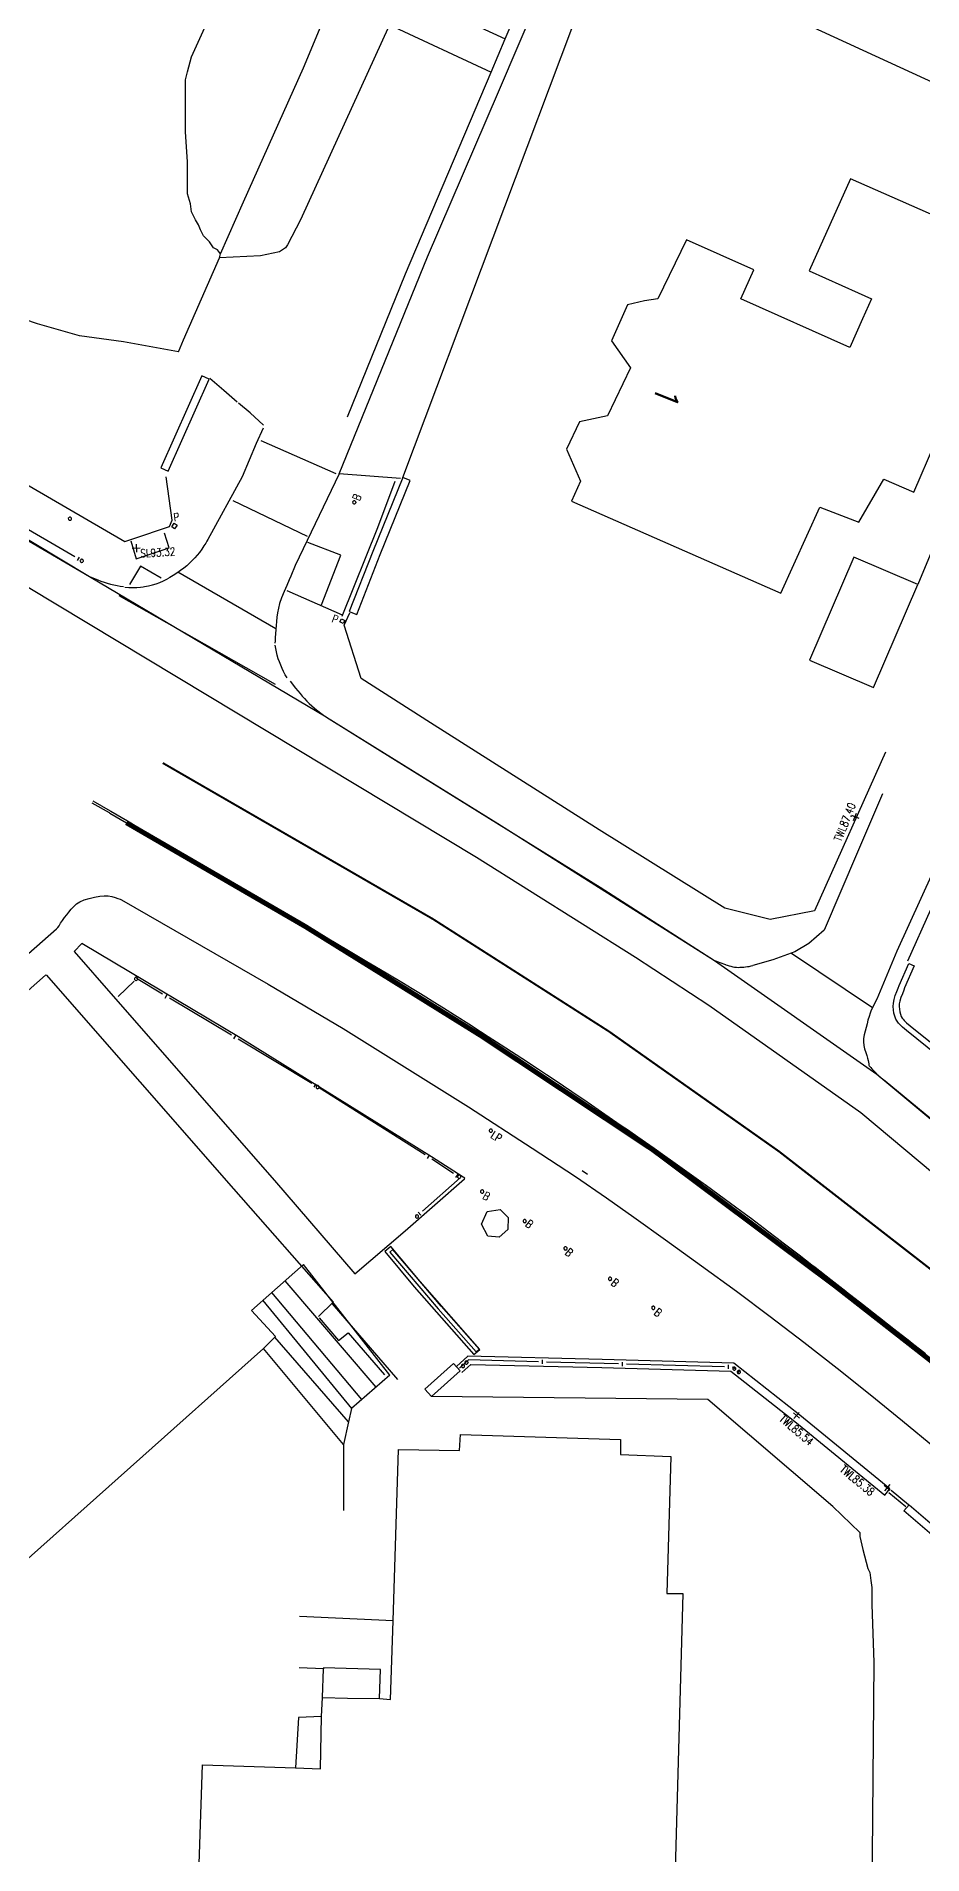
# Model space of a CAD drawing. Extents: x 427500 to 429848, y 434500 to 436505.
# Drawn here: x 429449.8 to 429494.1, y 434848.3 to 434939.2 of the extents above; entities that cross this region are included whole.
import ezdxf

# ---------------------------------------------------------------- set-up
doc = ezdxf.new("R2010")
doc.units = 0
doc.linetypes.add('1004', pattern=[6, 4, -2])
doc.layers.get('0').update_dxf_attribs({"color": 222})
for name, color, linetype in [('LPTIP_Ex_Base', 8, 'Continuous'), ('PRO-MARKINGS', 7, 'Continuous'), ('PROPOSED', 1, 'Continuous')]:
    doc.layers.add(name, color=color, linetype=linetype)
doc.styles.add('MtXpl_Romans', font='romans__.ttf')
doc.styles.get("Standard").update_dxf_attribs({"font": 'romans.shx'})

# ---------------------------------------------------------------- blocks, each defined once
blk = doc.blocks.new('FENCE_UP')
at = {"color": 0, "linetype": 'ByBlock', "flags": 128}
blk.add_lwpolyline([(0, 0.5), (0, -0.5)], dxfattribs=at)
blk = doc.blocks.new('CIRCL')
at = {"color": 0, "linetype": 'ByBlock', "flags": 128}
for points in [[(0.5, 0), (0.475, 0.154), (0.404, 0.293), (0.293, 0.404), (0.154, 0.475), (0, 0.5), (-0.154, 0.475), (-0.293, 0.404), (-0.404, 0.293), (-0.475, 0.154), (-0.5, 0), (-0.475, -0.154), (-0.404, -0.293), (-0.293, -0.404), (-0.154, -0.475), (0, -0.5), (0.154, -0.475), (0.293, -0.404), (0.404, -0.293), (0.475, -0.154)], [(0.5, 0), (0.475, -0.154)]]:
    blk.add_lwpolyline(points, dxfattribs=at)
blk = doc.blocks.new('SPOT')
at = {"color": 0, "linetype": 'ByBlock', "flags": 128}
for points in [[(-0.5, 0), (0.5, 0)], [(0, 0.5), (0, -0.5)]]:
    blk.add_lwpolyline(points, dxfattribs=at)

msp = doc.modelspace()

# ---------------------------------------------------------------- linework, layer by layer
at = {"layer": 'LPTIP_Ex_Base', "color": 251, "true_color": 0x636466}
for p, q in [((429457.6, 434938.15), (429466.05, 434956.75)), ((429463.2, 434937.6), (429466.35, 434945.2)), ((429468.164, 434917.13), (429478.4, 434944.35)), ((429500, 434934.4), (429478.4, 434944.35)), ((429472.95, 434936.4), (429476.15, 434943.9)), ((429473.28, 434939.04), (429475.35, 434943.9)), ((429468.23, 434941.38), (429473.28, 434939.04)), ((429467.49, 434939.74), (429463.05, 434930)), ((429467.49, 434939.74), (429472.58, 434937.38)), ((429472.58, 434937.38), (429473.28, 434939.04)), ((429457.4, 434937.4), (429457.6, 434938.15)), ((429457.3, 434937), (429457.4, 434937.4)), ((429457.3, 434934.4), (429457.3, 434937)), ((429460.2, 434930.9), (429463.2, 434937.6)), ((429468.3, 434927.3), (429472.58, 434937.38)), ((429469.4, 434928.15), (429472.95, 434936.4)), ((429457.4, 434932.9), (429457.3, 434934.4)), ((429457.4, 434931.3), (429457.4, 434932.9)), ((429490.54, 434932.059), (429488.479, 434927.446)), ((429498.389, 434928.593), (429490.54, 434932.059)), ((429457.55, 434930.8), (429457.4, 434931.3)), ((429457.6, 434930.4), (429457.55, 434930.8)), ((429459.05, 434928.3), (429460.2, 434930.9)), ((429457.8, 434930), (429457.6, 434930.4)), ((429457.95, 434929.75), (429457.8, 434930)), ((429458.05, 434929.5), (429457.95, 434929.75)), ((429463.05, 434930), (429462.4, 434928.75)), ((429458.2, 434929.2), (429458.05, 434929.5)), ((429458.5, 434928.9), (429458.2, 434929.2)), ((429458.7, 434928.6), (429458.5, 434928.9)), ((429462.4, 434928.75), (429462.3, 434928.6)), ((429482.349, 434929.003), (429480.9, 434926.05)), ((429485.7, 434927.506), (429482.349, 434929.003)), ((429457.2, 434924), (429459, 434928.1)), ((429458.9, 434928.5), (429458.7, 434928.6)), ((429459.05, 434928.3), (429458.9, 434928.5)), ((429459, 434928.1), (429459.05, 434928.3)), ((429461.05, 434928.2), (429459, 434928.1)), ((429462, 434928.4), (429461.05, 434928.2)), ((429462.3, 434928.6), (429462, 434928.4)), ((429464.975, 434917.311), (429469.4, 434928.15)), ((429465.4, 434920.15), (429468.3, 434927.3)), ((429485.051, 434926.053), (429485.7, 434927.506)), ((429488.479, 434927.446), (429490.927, 434926.352)), ((429480.9, 434926.05), (429480.25, 434925.95)), ((429490.498, 434923.619), (429485.051, 434926.053)), ((429490.927, 434926.352), (429491.588, 434926.057)), ((429491.588, 434926.057), (429491.143, 434925.062)), ((429449.9, 434924.8), (429447.7, 434925.55)), ((429479.4, 434925.75), (429478.6, 434923.95)), ((429480.25, 434925.95), (429479.4, 434925.75)), ((429491.143, 434925.062), (429490.498, 434923.619)), ((429452, 434924.2), (429449.9, 434924.8)), ((429454.2, 434923.9), (429452, 434924.2)), ((429456.95, 434923.4), (429454.2, 434923.9)), ((429456.95, 434923.4), (429457.2, 434924)), ((429478.6, 434923.95), (429479.55, 434922.6)), ((429479.55, 434922.6), (429478.4, 434920.2)), ((429493.7, 434916.4), (429495.8, 434921.25)), ((429477, 434919.9), (429476.35, 434918.55)), ((429478.4, 434920.2), (429477, 434919.9)), ((429476.35, 434918.55), (429477.05, 434916.95)), ((429468.164, 434917.13), (429468.164, 434917.13)), ((429468.164, 434917.13), (429468.164, 434917.13)), ((429477.05, 434916.95), (429476.6, 434915.95)), ((429490.95, 434914.9), (429492.2, 434917.05)), ((429492.2, 434917.05), (429493.7, 434916.4)), ((429476.6, 434915.95), (429487.05, 434911.35)), ((429487.05, 434911.35), (429489, 434915.65)), ((429489, 434915.65), (429490.95, 434914.9)), ((429495.525, 434915.66), (429493.896, 434911.784)), ((429490.696, 434913.153), (429488.493, 434908.004)), ((429493.896, 434911.784), (429490.696, 434913.153)), ((429491.693, 434906.635), (429493.896, 434911.784)), ((429488.493, 434908.004), (429491.693, 434906.635)), ((429477.4, 434882.3), (429477.12, 434882.47)), ((429463.2, 434877.8), (429460.6, 434875.5)), ((429462.27, 434876.98), (429466.82, 434871.66)), ((429467.52, 434872.26), (429463.2, 434877.8)), ((429461.16, 434875.99), (429465.6, 434870.6)), ((429466.12, 434871.05), (429461.61, 434876.39)), ((429460.6, 434875.5), (429461.8, 434874.2)), ((429461.8, 434874.2), (429461.76, 434874.16)), ((429461.2, 434873.6), (429438.55, 434853.4)), ((429461.76, 434874.16), (429461.2, 434873.6)), ((429465.2, 434868.8), (429461.2, 434873.6)), ((429465.45, 434869.94), (429461.76, 434874.16)), ((429467.52, 434872.26), (429465.6, 434870.6)), ((429465.6, 434870.6), (429465.45, 434869.94)), ((429483.4, 434871.05), (429469.589, 434871.196)), ((429489.65, 434865.7), (429483.4, 434871.05)), ((429483.4, 434871.05), (429483.4, 434871.05)), ((429465.45, 434869.94), (429465.2, 434868.8)), ((429465.2, 434868.8), (429465.2, 434865.5)), ((429471, 434868.5), (429471.05, 434869.3)), ((429471.05, 434869.3), (429479.05, 434869.05)), ((429479.05, 434869.05), (429479.05, 434868.3)), ((429467.676, 434859.984), (429467.95, 434868.55)), ((429467.95, 434868.55), (429471, 434868.5)), ((429479.05, 434868.3), (429481.55, 434868.2)), ((429481.55, 434868.2), (429481.35, 434861.35)), ((429489.65, 434865.7), (429491, 434864.4)), ((429491, 434864.4), (429491, 434864.2)), ((429491, 434864.2), (429491.15, 434863.55)), ((429491.15, 434863.55), (429491.4, 434862.6)), ((429491.4, 434862.6), (429491.5, 434862.4)), ((429491.5, 434862.4), (429491.55, 434862)), ((429491.55, 434862), (429491.6, 434861.65)), ((429491.6, 434861.65), (429491.6, 434860.8)), ((429482.15, 434861.35), (429481.311, 434830.919)), ((429481.35, 434861.35), (429482.15, 434861.35)), ((429491.6, 434860.8), (429491.7, 434857.9)), ((429467.676, 434859.984), (429463, 434860.201)), ((429467.55, 434856.05), (429467.676, 434859.984)), ((429491.7, 434857.9), (429491.6, 434845)), ((429464.197, 434857.597), (429462.992, 434857.639)), ((429464.15, 434856.15), (429464.197, 434857.597)), ((429464.198, 434857.641), (429464.197, 434857.597)), ((429467.046, 434857.55), (429464.198, 434857.641)), ((429467, 434856.1), (429467.046, 434857.55)), ((429464.1, 434855.2), (429464.15, 434856.15)), ((429464.15, 434856.15), (429465.403, 434856.128)), ((429465.403, 434856.128), (429467, 434856.1)), ((429467, 434856.1), (429467.55, 434856.05)), ((429462.95, 434855.15), (429462.8, 434852.65)), ((429464.1, 434855.2), (429462.95, 434855.15)), ((429464.05, 434852.6), (429464.1, 434855.2)), ((429457.6, 434836.8), (429458.15, 434852.8)), ((429458.15, 434852.8), (429462.8, 434852.65)), ((429462.8, 434852.65), (429464.05, 434852.6))]:
    msp.add_line(p, q, dxfattribs=at)
at = {"layer": 'LPTIP_Ex_Base', "color": 251, "true_color": 0x636466, "flags": 128}
for points in [[(429433.962, 434925.771), (429439.068, 434922.649), (429444.576, 434919.558), (429450.402, 434916.174), (429454.263, 434913.932), (429454.674, 434914.068), (429456.504, 434914.674), (429456.64, 434914.998), (429456.334, 434917.154)], [(429459.884, 434920.887), (429459.214, 434921.476), (429458.517, 434922.073)], [(429461.209, 434919.739), (429460.539, 434920.358), (429459.956, 434920.844)], [(429441.525, 434918.761), (429442.649, 434918.101), (429448.026, 434914.801), (429452.5, 434912.186), (429452.925, 434912.011), (429453.08, 434911.949), (429453.237, 434911.894), (429453.338, 434911.861), (429453.395, 434911.843), (429453.556, 434911.799), (429453.717, 434911.759), (429453.881, 434911.726), (429454.045, 434911.698), (429454.21, 434911.676)], [(429461.185, 434919.587), (429460.827, 434918.833), (429460.138, 434917.166), (429458.421, 434914.028), (429458.376, 434913.943), (429458.311, 434913.846), (429458.222, 434913.709), (429458.116, 434913.549), (429458, 434913.386), (429457.883, 434913.238), (429457.764, 434913.104), (429457.639, 434912.971), (429457.507, 434912.842), (429457.368, 434912.717), (429457.224, 434912.597), (429457.057, 434912.475), (429456.869, 434912.352), (429456.682, 434912.236), (429456.52, 434912.137), (429456.406, 434912.067)], [(429461.064, 434918.974), (429464.818, 434917.325)], [(429468.048, 434917.083), (429464.975, 434917.311), (429462.779, 434912.735), (429462.559, 434912.197), (429462.478, 434912.006), (429462.36, 434911.735), (429462.227, 434911.423), (429462.102, 434911.108), (429462.007, 434910.829), (429461.946, 434910.588), (429461.904, 434910.358), (429461.875, 434910.139), (429461.853, 434909.928), (429461.831, 434909.726), (429461.811, 434909.522), (429461.797, 434909.317), (429461.786, 434909.126), (429461.779, 434908.964), (429461.773, 434908.848)], [(429465.128, 434910.199), (429466.921, 434914.628), (429467.785, 434916.945)], [(429463.408, 434914.178), (429459.693, 434915.966)], [(429451.776, 434913.166), (429448.661, 434914.971)], [(429454.578, 434913.958), (429454.831, 434913.062), (429456.487, 434913.61), (429456.26, 434914.337)], [(429464.097, 434910.759), (429465.059, 434913.243), (429463.415, 434913.881)], [(429452.122, 434912.965), (429452.122, 434912.965)], [(429456.093, 434912.093), (429455.048, 434912.69), (429454.507, 434911.784)], [(429454.269, 434911.653), (429454.467, 434911.635), (429454.665, 434911.627), (429454.864, 434911.631), (429455.061, 434911.646), (429455.187, 434911.661), (429455.258, 434911.671), (429455.453, 434911.708), (429455.646, 434911.755), (429455.836, 434911.813), (429456.022, 434911.882), (429456.204, 434911.961), (429456.406, 434912.067)], [(429462.367, 434911.472), (429465.13, 434910.268)], [(429453.968, 434911.233), (429458.233, 434908.82), (429461.779, 434906.798)], [(429492.278, 434903.396), (429488.73, 434895.474), (429486.525, 434895.036), (429484.262, 434895.598), (429477.978, 434899.521), (429469.549, 434904.862), (429466.087, 434907.085), (429465.233, 434909.752), (429465.518, 434910.355)], [(429462.382, 434907.122), (429462.292, 434907.272), (429462.209, 434907.426), (429462.132, 434907.584), (429462.061, 434907.744), (429461.997, 434907.907), (429461.994, 434907.917), (429461.94, 434908.072), (429461.89, 434908.24), (429461.847, 434908.41), (429461.811, 434908.581), (429461.782, 434908.754)], [(429462.533, 434906.943), (429462.599, 434906.859), (429462.69, 434906.74), (429462.799, 434906.601), (429462.914, 434906.458), (429463.027, 434906.325), (429463.137, 434906.201), (429463.251, 434906.075), (429463.369, 434905.95), (429463.491, 434905.829), (429463.616, 434905.711), (429463.758, 434905.592), (429463.916, 434905.468), (429464.071, 434905.352), (429464.206, 434905.253), (429464.3, 434905.182), (429464.357, 434905.155), (429467.791, 434903.003), (429478.028, 434896.655), (429483.747, 434892.987), (429483.838, 434892.958), (429483.926, 434892.92), (429484.015, 434892.883), (429484.104, 434892.848), (429484.194, 434892.815), (429484.285, 434892.784), (429484.303, 434892.778), (429484.376, 434892.754), (429484.468, 434892.726), (429484.561, 434892.7), (429484.654, 434892.676), (429484.747, 434892.654), (429484.839, 434892.649), (429484.93, 434892.647), (429485.007, 434892.648), (429485.022, 434892.648), (429485.114, 434892.652), (429485.205, 434892.659), (429485.296, 434892.669), (429485.387, 434892.681), (429485.478, 434892.696), (429485.568, 434892.714), (429485.657, 434892.735)], [(429452.616, 434900.875), (429453.485, 434900.38), (429453.522, 434900.358), (429454.348, 434899.876), (429455.211, 434899.371), (429456.075, 434898.867), (429456.938, 434898.362), (429457.801, 434897.858), (429458.665, 434897.353), (429459.528, 434896.849), (429460.392, 434896.344), (429461.255, 434895.84), (429462.119, 434895.336), (429462.982, 434894.831), (429463.178, 434894.717), (429463.843, 434894.323), (429464.703, 434893.813), (429465.563, 434893.303), (429466.405, 434892.804), (429466.423, 434892.793), (429467.281, 434892.279), (429468.139, 434891.765), (429468.577, 434891.503), (429468.994, 434891.247), (429469.846, 434890.724), (429470.144, 434890.541), (429470.692, 434890.193), (429471.536, 434889.657), (429471.556, 434889.644), (429472.375, 434889.113), (429473.215, 434888.57), (429473.263, 434888.538), (429474.05, 434888.021), (429474.886, 434887.472), (429475.283, 434887.211), (429475.718, 434886.918), (429476.548, 434886.36), (429477.316, 434885.843), (429477.377, 434885.801), (429478.201, 434885.235), (429479.025, 434884.669), (429479.334, 434884.456), (429479.845, 434884.098), (429480.664, 434883.524), (429481.312, 434883.07), (429481.482, 434882.949), (429482.296, 434882.367), (429483.109, 434881.786), (429483.221, 434881.707), (429483.916, 434881.197), (429484.723, 434880.605), (429485.05, 434880.365), (429485.524, 434880.008), (429486.323, 434879.407), (429486.819, 434879.032), (429487.119, 434878.802), (429487.912, 434878.193), (429488.544, 434877.707), (429488.704, 434877.583), (429489.493, 434876.969), (429490.239, 434876.388), (429490.282, 434876.354), (429491.07, 434875.739), (429491.858, 434875.123), (429491.92, 434875.075), (429492.645, 434874.506), (429493.432, 434873.889), (429493.558, 434873.791), (429494.216, 434873.269)], [(429452.666, 434900.962), (429453.534, 434900.466), (429453.572, 434900.445), (429454.398, 434899.962), (429455.262, 434899.458), (429456.125, 434898.953), (429456.988, 434898.449), (429457.852, 434897.944), (429458.715, 434897.44), (429459.579, 434896.935), (429460.442, 434896.431), (429461.306, 434895.926), (429462.169, 434895.422), (429463.033, 434894.917), (429463.229, 434894.803), (429463.894, 434894.409), (429464.754, 434893.899), (429465.614, 434893.389), (429466.456, 434892.89), (429466.475, 434892.879), (429467.333, 434892.365), (429468.191, 434891.851), (429468.629, 434891.589), (429469.046, 434891.333), (429469.898, 434890.809), (429470.197, 434890.626), (429470.746, 434890.277), (429471.59, 434889.741), (429471.61, 434889.728), (429472.43, 434889.197), (429473.269, 434888.654), (429473.318, 434888.622), (429474.105, 434888.104), (429474.941, 434887.555), (429475.338, 434887.294), (429475.774, 434887.001), (429476.603, 434886.443), (429477.372, 434885.926), (429477.433, 434885.884), (429478.257, 434885.317), (429479.082, 434884.751), (429479.391, 434884.538), (429479.903, 434884.18), (429480.722, 434883.606), (429481.369, 434883.152), (429481.54, 434883.03), (429482.354, 434882.449), (429483.167, 434881.867), (429483.279, 434881.788), (429483.975, 434881.277), (429484.782, 434880.686), (429485.11, 434880.445), (429485.584, 434880.088), (429486.383, 434879.486), (429486.88, 434879.112), (429487.18, 434878.881), (429487.973, 434878.272), (429488.605, 434877.786), (429488.765, 434877.662), (429489.554, 434877.047), (429490.3, 434876.467), (429490.343, 434876.433), (429491.132, 434875.818), (429491.92, 434875.202), (429491.982, 434875.154), (429492.707, 434874.585), (429493.494, 434873.968), (429493.62, 434873.869), (429494.278, 434873.347)], [(429492.143, 434901.315), (429490.89, 434898.399), (429489.226, 434894.511), (429488.462, 434893.837), (429487.749, 434893.42), (429486.661, 434893.027), (429485.657, 434892.735)], [(429494.656, 434897.408), (429492.856, 434893.447), (429491.859, 434891.056)], [(429446.513, 434890.749), (429450.853, 434894.563), (429450.924, 434894.632), (429450.984, 434894.723), (429451.064, 434894.847), (429451.157, 434894.989), (429451.261, 434895.137), (429451.37, 434895.275), (429451.479, 434895.41), (429451.592, 434895.551), (429451.716, 434895.689), (429451.859, 434895.816), (429452.03, 434895.924), (429452.244, 434896.014), (429452.495, 434896.093), (429452.761, 434896.156), (429453.018, 434896.202), (429453.242, 434896.227), (429453.438, 434896.22), (429453.623, 434896.185), (429453.788, 434896.136), (429453.927, 434896.087), (429454.033, 434896.053), (429454.105, 434896.015), (429461.435, 434891.803), (429465.189, 434889.592), (429471.451, 434885.668), (429474.636, 434883.617), (429476.795, 434882.192), (429478.345, 434881.128), (429479.706, 434880.161), (429481.294, 434879.027), (429483.097, 434877.736), (429484.834, 434876.462), (429486.529, 434875.192), (429488.2, 434873.915), (429489.871, 434872.616), (429491.521, 434871.305), (429493.136, 434869.99), (429494.745, 434868.658)], [(429493.403, 434892.978), (429494.556, 434895.536)], [(429497.391, 434886.232), (429493.332, 434889.489), (429493.143, 434889.653), (429493.015, 434889.768), (429492.928, 434889.858), (429492.864, 434889.949), (429492.804, 434890.064), (429492.746, 434890.207), (429492.705, 434890.359), (429492.679, 434890.519), (429492.67, 434890.684), (429492.678, 434890.851), (429492.712, 434891.034), (429492.774, 434891.237), (429492.847, 434891.436), (429492.914, 434891.609), (429492.961, 434891.733), (429493.448, 434892.836), (429493.723, 434892.714), (429493.239, 434891.62), (429493.195, 434891.502), (429493.128, 434891.33), (429493.059, 434891.142), (429493.004, 434890.963), (429492.977, 434890.816), (429492.971, 434890.685), (429492.978, 434890.551), (429492.998, 434890.422), (429493.031, 434890.302), (429493.076, 434890.191), (429493.121, 434890.106), (429493.161, 434890.049), (429493.224, 434889.983), (429493.341, 434889.878), (429493.524, 434889.72), (429497.582, 434886.463)], [(429444.383, 434887.019), (429450.305, 434892.25), (429450.336, 434892.277), (429459.705, 434881.584), (429464.679, 434875.907), (429463.943, 434875.206)], [(429453.945, 434891.194), (429454.737, 434891.955)], [(429456.16, 434891.302), (429454.851, 434892.081)], [(429459.597, 434889.256), (429456.503, 434891.098)], [(429491.859, 434891.056), (429491.568, 434890.514), (429491.521, 434890.364), (429491.466, 434890.189), (429491.411, 434890.003), (429491.363, 434889.824), (429491.317, 434889.648), (429491.267, 434889.465), (429491.222, 434889.279), (429491.19, 434889.095), (429491.18, 434888.918), (429491.199, 434888.744), (429491.243, 434888.568), (429491.299, 434888.398), (429491.353, 434888.242), (429491.393, 434888.109), (429491.418, 434887.998), (429491.437, 434887.903), (429491.451, 434887.826), (429491.461, 434887.764), (429491.469, 434887.717), (429491.552, 434887.638)], [(429463.61, 434886.847), (429459.94, 434889.051), (429459.94, 434889.051)], [(429491.552, 434887.638), (429491.611, 434887.571), (429491.672, 434887.506), (429491.734, 434887.441), (429491.796, 434887.378), (429491.835, 434887.341), (429491.861, 434887.316), (429491.926, 434887.255), (429491.993, 434887.196), (429492.06, 434887.138), (429492.129, 434887.081), (429492.199, 434887.025), (429492.268, 434886.974), (429497.406, 434882.737), (429505.527, 434875.838), (429514.148, 434868.568), (429514.759, 434868.071), (429518.911, 434864.533), (429519.594, 434863.982)], [(429469.278, 434883.278), (429463.953, 434886.641), (429463.953, 434886.641)], [(429470.704, 434882.342), (429469.616, 434883.064), (429469.616, 434883.064)], [(429469.154, 434880.464), (429471.038, 434882.121), (429471.038, 434882.121)], [(429473.033, 434880.544), (429473.427, 434880.142), (429473.413, 434879.553), (429472.98, 434879.166), (429472.419, 434879.211), (429472.088, 434879.808), (429472.387, 434880.44)], [(429472.387, 434880.44), (429473.033, 434880.544)], [(429468.853, 434880.2), (429468.853, 434880.2)], [(429463.983, 434875.128), (429464.945, 434874.003), (429465.44, 434874.387), (429467.254, 434872.286)], [(429467.916, 434872.045), (429464.648, 434875.827)], [(429471.106, 434872.406), (429471.561, 434872.806), (429478.111, 434872.644), (429484.557, 434872.462), (429487.762, 434869.956), (429492.257, 434866.276), (429492.51, 434866.585), (429488.012, 434870.268), (429484.7, 434872.858), (429478.121, 434873.044), (429471.413, 434873.21), (429470.842, 434872.7)], [(429474.939, 434872.934), (429471.446, 434873.028), (429471.001, 434872.617)], [(429478.938, 434872.827), (429475.339, 434872.923)], [(429484.241, 434872.684), (429479.338, 434872.816), (429479.338, 434872.816)], [(429484.8, 434872.562), (429484.641, 434872.673), (429484.641, 434872.673)], [(429485.129, 434872.333), (429485.129, 434872.333)], [(429493.31, 434865.69), (429492.446, 434866.386)], [(429492.564, 434866.525), (429493.434, 434865.803)], [(429514.516, 434847.459), (429504.812, 434855.637), (429495.888, 434863.19), (429493.209, 434865.486), (429493.469, 434865.79), (429496.147, 434863.495), (429505.07, 434855.942), (429514.777, 434847.763)]]:
    msp.add_lwpolyline(points, dxfattribs=at)
for points in [[(429458.121, 434922.205), (429456.072, 434917.606), (429456.438, 434917.443), (429458.486, 434922.042)], [(429465.86, 434910.282), (429467.034, 434913.273), (429468.535, 434916.98), (429468.164, 434917.13), (429466.662, 434913.421), (429465.488, 434910.428)], [(429456.612, 434914.664), (429456.737, 434914.849), (429456.882, 434914.752), (429456.757, 434914.567)], [(429465.259, 434909.977), (429465.176, 434909.824), (429465.016, 434909.911), (429465.098, 434910.064)], [(429471.175, 434882.163), (429469.597, 434883.181), (429460.037, 434889.126), (429452.129, 434893.832), (429451.747, 434893.435), (429453.687, 434891.205), (429461.753, 434881.996), (429465.761, 434877.334), (429468.276, 434879.48), (429471.245, 434882.082), (429471.269, 434882.103)], [(429472.013, 434873.557), (429469.036, 434876.943), (429467.563, 434878.697), (429467.257, 434878.44), (429468.733, 434876.682), (429471.713, 434873.293)], [(429467.514, 434878.41), (429469.925, 434875.589), (429471.828, 434873.43), (429471.975, 434873.572), (429470.076, 434875.721), (429467.666, 434878.54)], [(429469.589, 434871.196), (429471.035, 434872.478), (429470.703, 434872.852), (429469.257, 434871.57)]]:
    msp.add_lwpolyline(points, close=True, dxfattribs=at)
at = {"layer": 'PRO-MARKINGS', "linetype": '1004', "const_width": 0.1, "flags": 128}
msp.add_lwpolyline([(429456.168, 434902.859), (429469.68, 434895.054, -0.034584), (429495.184, 434877.06), (429506.165, 434868.375), (429517.612, 434858.711), (429525.175, 434851.976), (429538.471, 434839.522, -0.021057), (429555, 434818.44, -0.021057)], format="xyb", dxfattribs=at)
at = {"layer": 'PRO-MARKINGS', "const_width": 0.25, "flags": 128}
msp.add_lwpolyline([(429454.348, 434899.876, -0.022677), (429480.664, 434883.524, -0.016474), (429507.444, 434862.592, -0.020012), (429526.681, 434845.859, -0.001973), (429538.458, 434834.521, -0.545134)], format="xyb", dxfattribs=at)
at = {"layer": 'PROPOSED', "flags": 128}
for points in [[(429442.649, 434918.101), (429452.5, 434912.186), (429464.329, 434905.168), (429464.357, 434905.155), (429472.91, 434899.829), (429483.747, 434892.987), (429491.861, 434887.316), (429501.466, 434879.288), (429509.837, 434872.203), (429518.911, 434864.533), (429524.572, 434859.58, 0.041453), (429526.702, 434858.007), (429532.891, 434854.186, -0.048976), (429535.379, 434852.292), (429544.375, 434843.931, -0.03943)], [(429543.047, 434842.394), (429534.216, 434850.648, 0.049692), (429531.695, 434852.574), (429525.511, 434856.392, -0.042721), (429523.319, 434858.019), (429518.301, 434862.455), (429502.093, 434876.131), (429491.054, 434885.383), (429483.462, 434890.74), (429479.796, 434893.145), (429471.847, 434898.135), (429446.405, 434913.45)]]:
    msp.add_lwpolyline(points, format="xyb", dxfattribs=at)
for points in [[(429461.815, 434909.559), (429456.926, 434912.389)], [(429487.585, 434893.36), (429491.633, 434890.634)]]:
    msp.add_lwpolyline(points, dxfattribs=at)

# ---------------------------------------------------------------- block references
at = {"layer": 'LPTIP_Ex_Base', "color": 251, "true_color": 0x636466}
for name, p, xscale, yscale, zscale, rotation in [('CIRCL', (429451.526, 434915.068), 0.16, 0.16, 0.16, 158.688883), ('SPOT', (429454.843, 434913.599), 0.4, 0.4, 0.4, 3.244167), ('FENCE_UP', (429451.949, 434913.066), 0.2, 0.2, 0.2, 149.907579), ('CIRCL', (429452.121, 434912.961), 0.16, 0.16, 0.16, 329.578628), ('SPOT', (429490.768, 434900.17), 0.4000000000000001, 0.4000000000000001, 0.4000000000000001, 68.452225), ('CIRCL', (429454.835, 434892.072), 0.16, 0.16, 0.16, 329.202213), ('FENCE_UP', (429456.332, 434891.2), 0.2, 0.2, 0.2, 149.228254), ('FENCE_UP', (429459.768, 434889.154), 0.2, 0.2, 0.2, 149.228254), ('FENCE_UP', (429463.781, 434886.744), 0.2, 0.2, 0.2, 149.003946), ('CIRCL', (429463.911, 434886.662), 0.16, 0.16, 0.16, 327.6113), ('CIRCL', (429472.565, 434884.485), 0.16, 0.16, 0.16, 331.153949), ('FENCE_UP', (429469.447, 434883.171), 0.2, 0.2, 0.2, 147.72841), ('FENCE_UP', (429470.871, 434882.232), 0.2, 0.2, 0.2, 146.42961), ('CIRCL', (429470.983, 434882.176), 0.16, 0.16, 0.16, 223.1762119999999), ('CIRCL', (429472.128, 434881.444), 0.16, 0.16, 0.16, 325.1745), ('CIRCL', (429468.874, 434880.197), 0.16, 0.16, 0.16, 223.1762119999999), ('FENCE_UP', (429469.003, 434880.332), 0.2, 0.2, 0.2, 41.322704), ('CIRCL', (429474.254, 434879.965), 0.16, 0.16, 0.16, 326.198251), ('CIRCL', (429476.295, 434878.599), 0.16, 0.16, 0.16, 325.737634), ('CIRCL', (429478.523, 434877.082), 0.16, 0.16, 0.16, 326.077548), ('CIRCL', (429480.681, 434875.63), 0.16, 0.16, 0.16, 326.077548), ('CIRCL', (429471.169, 434872.724), 0.16, 0.16, 0.16, 44.991375), ('CIRCL', (429471.342, 434872.897), 0.16, 0.16, 0.16, 358.697374), ('FENCE_UP', (429475.139, 434872.929), 0.2, 0.2, 0.2, 178.462349), ('FENCE_UP', (429479.138, 434872.821), 0.2, 0.2, 0.2, 178.462349), ('FENCE_UP', (429484.441, 434872.678), 0.2, 0.2, 0.2, 178.456281), ('CIRCL', (429484.732, 434872.593), 0.16, 0.16, 0.16, 322.4843379999999), ('CIRCL', (429484.956, 434872.421), 0.16, 0.16, 0.16, 146.878871), ('FENCE_UP', (429484.965, 434872.448), 0.2, 0.2, 0.2, 145.152643), ('SPOT', (429487.838, 434870.251), 0.4, 0.4, 0.4, 319.499722), ('SPOT', (429492.37, 434866.647), 0.4, 0.4, 0.4, 320.215279)]:
    msp.add_blockref(name, p, dxfattribs=dict(at, xscale=xscale, yscale=yscale, zscale=zscale, rotation=rotation))
at = {"layer": 'LPTIP_Ex_Base', "color": 251, "true_color": 0x636466, "xscale": 0.16, "yscale": 0.16, "zscale": 0.16}
msp.add_blockref('CIRCL', (429465.734, 434915.886), dxfattribs=at)

# ---------------------------------------------------------------- texts
at = {"layer": 'LPTIP_Ex_Base', "color": 251, "true_color": 0x636466, "style": 'MtXpl_Romans'}
msp.add_text('1', height=1.2, rotation=248, dxfattribs=at).set_placement((429480.986, 434921.86))
at = {"layer": 'LPTIP_Ex_Base', "color": 251, "true_color": 0x636466, "width": 0.8}
for s, rotation, p in [('B', 68.2575, (429466.002, 434915.926)), ('P', 7.98944, (429456.734, 434914.931)), ('SL93.32', 3.24417, (429455.062, 434913.131)), ('P', -21.29111, (429464.576, 434909.913)), ('TWL87.40', 68.45222, (429490.069, 434898.892)), ('LP', -31.035, (429472.518, 434884.149)), ('B', -29.00167, (429472.121, 434881.11)), ('B', -37.19584, (429474.259, 434879.75)), ('B', -39.1225, (429476.242, 434878.338)), ('B', -39.55972, (429478.528, 434876.823)), ('B', -39.15556, (429480.681, 434875.332)), ('TWL85.54', -40.50028, (429486.943, 434870.024)), ('TWL85.38', -39.78472, (429489.977, 434867.495))]:
    msp.add_text(s, height=0.4, rotation=rotation, dxfattribs=at).set_placement(p)

doc.saveas('drawing.dxf')
